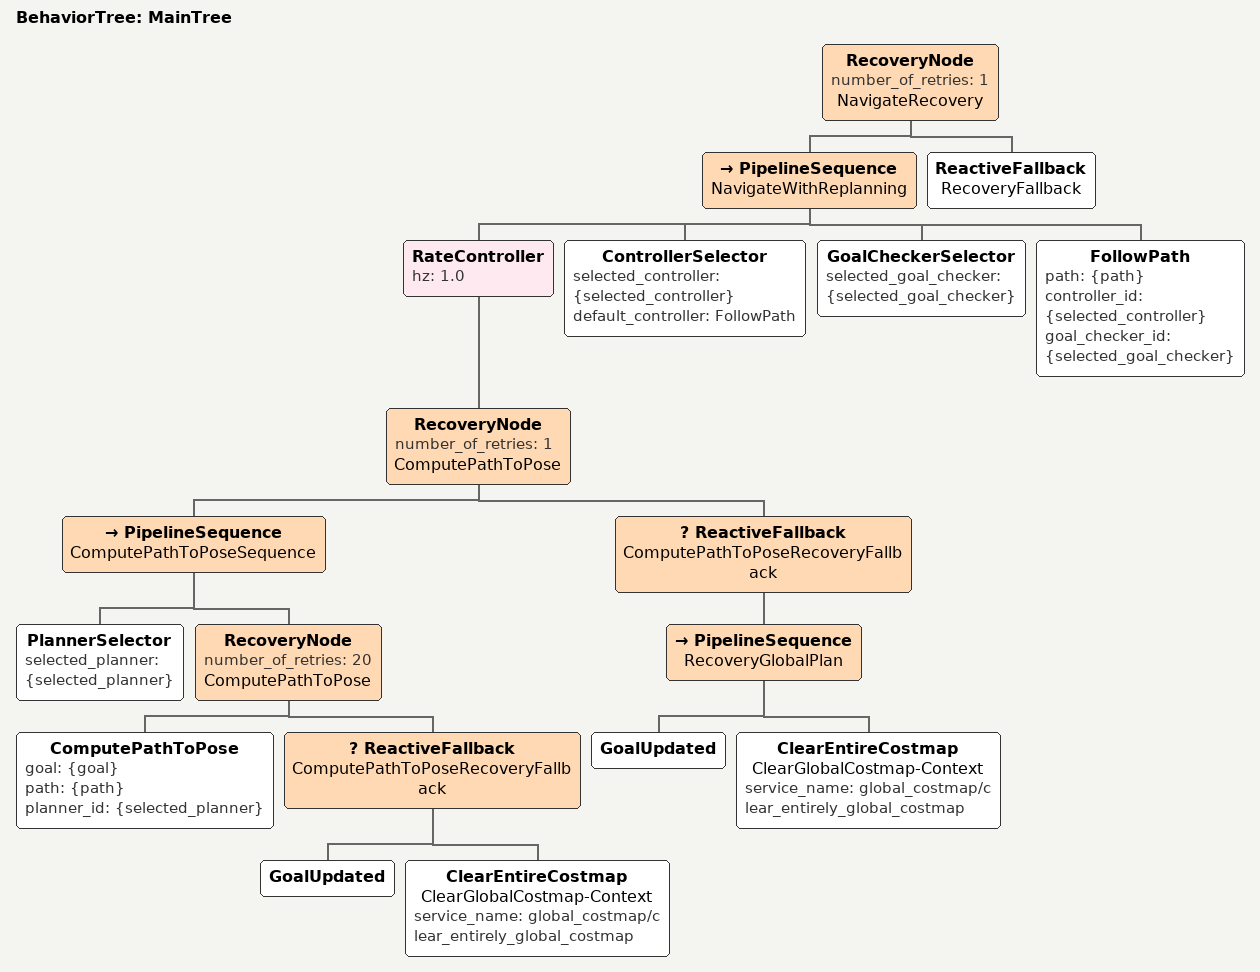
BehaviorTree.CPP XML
<root main_tree_to_execute="MainTree">
  <BehaviorTree ID="MainTree">
    <RecoveryNode number_of_retries="1" name="NavigateRecovery">
      <PipelineSequence name="NavigateWithReplanning">
        <RateController hz="1.0">
          <RecoveryNode number_of_retries="1" name="ComputePathToPose">
            <PipelineSequence name="ComputePathToPoseSequence">
              <PlannerSelector selected_planner="{selected_planner}" />
              <RecoveryNode number_of_retries="20" name="ComputePathToPose">
                <ComputePathToPose goal="{goal}" path="{path}" planner_id="{selected_planner}" />
                <ReactiveFallback name="ComputePathToPoseRecoveryFallback">
                  <GoalUpdated/>
                  <ClearEntireCostmap name="ClearGlobalCostmap-Context" service_name="global_costmap/clear_entirely_global_costmap"/>
                </ReactiveFallback>
              </RecoveryNode>
            </PipelineSequence>
            <ReactiveFallback name="ComputePathToPoseRecoveryFallback">
              <PipelineSequence name="RecoveryGlobalPlan">
                <GoalUpdated/>
                <ClearEntireCostmap name="ClearGlobalCostmap-Context" service_name="global_costmap/clear_entirely_global_costmap" />
              </PipelineSequence>
            </ReactiveFallback>
          </RecoveryNode>
        </RateController>
        <ControllerSelector selected_controller="{selected_controller}" default_controller="FollowPath" />
        <GoalCheckerSelector selected_goal_checker="{selected_goal_checker}"/>
        <FollowPath path="{path}" controller_id="{selected_controller}" goal_checker_id="{selected_goal_checker}" />
      </PipelineSequence>
      <ReactiveFallback name="RecoveryFallback">
      </ReactiveFallback>
    </RecoveryNode>
  </BehaviorTree>
</root>
